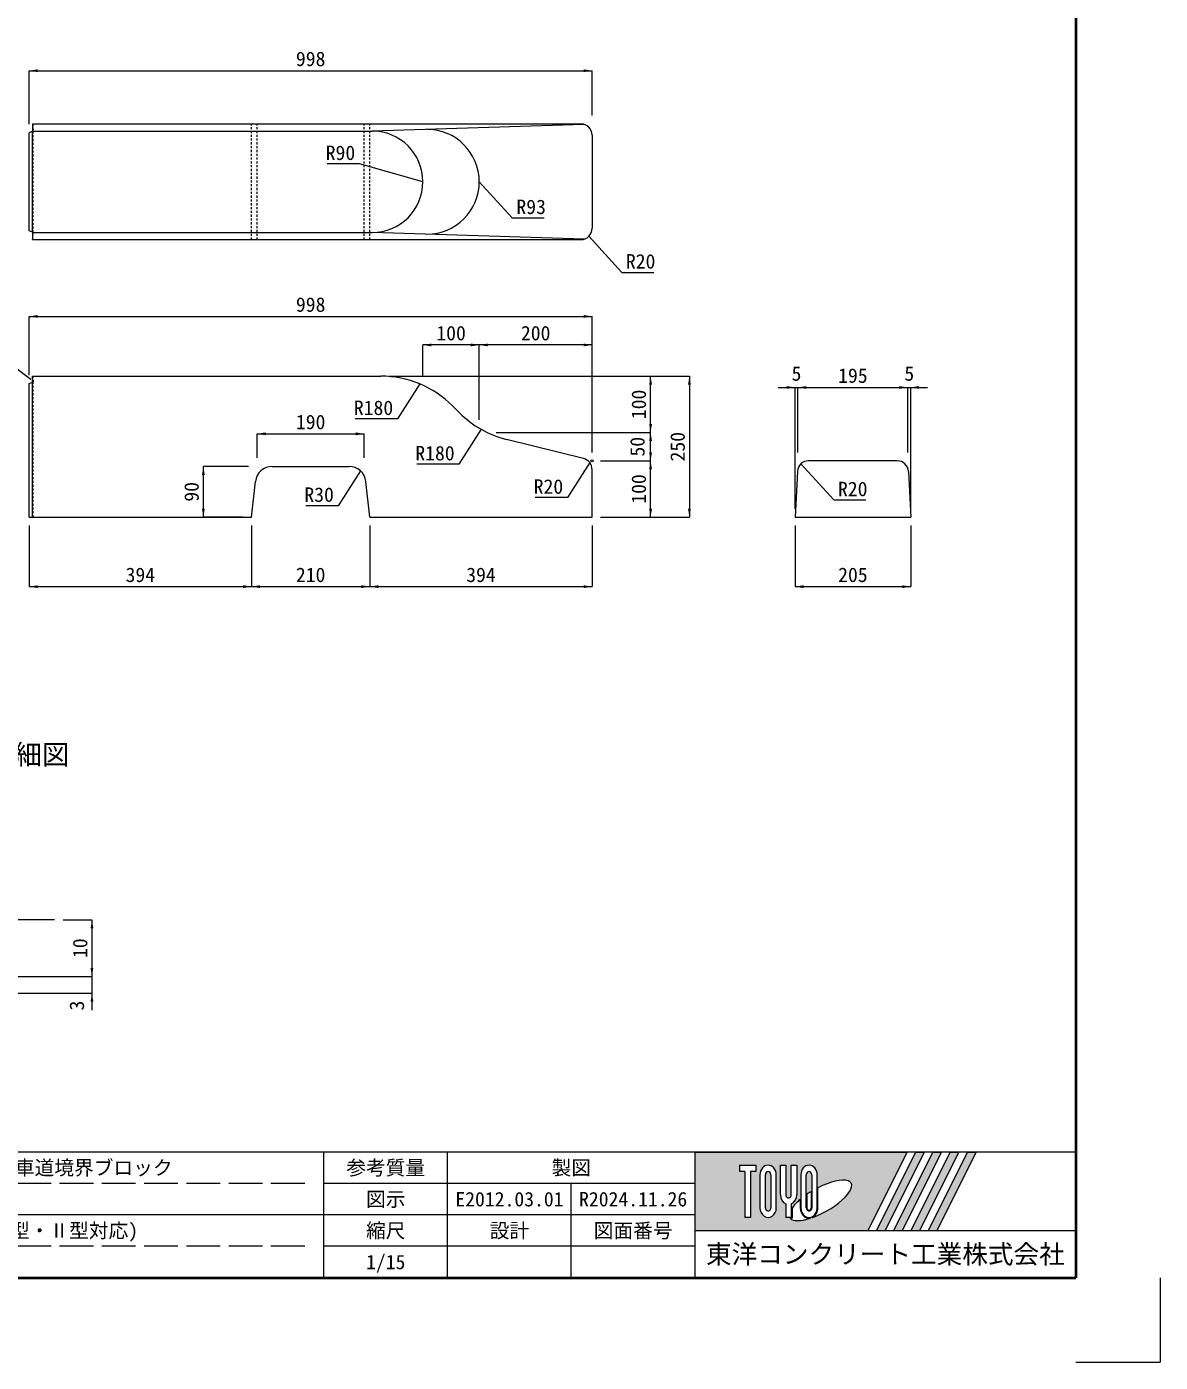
# Model space of a CAD drawing. Units: millimetres at full size; some dimension numbers follow another scale. Extents: x 5861 to 9011, y -1280 to 3175.
# Drawn here: x 7001 to 9011, y -1280 to 1088 of the extents above; entities that cross this region are included whole.
import ezdxf
from ezdxf.enums import TextEntityAlignment as Align

# ---------------------------------------------------------------- set-up
doc = ezdxf.new("R2010")
doc.units = ezdxf.units.MM
doc.header["$LTSCALE"] = 10
doc.linetypes.add('DASHED', pattern=[7.5, 6, -1.5])
doc.linetypes.add('USER1', pattern=[0.675, 0.375, -0.3])
doc.layers.add('0_2', color=7, linetype='Continuous')
for name, color, linetype, lineweight in [('Defpoints_3', 7, 'Continuous', 13), ('図枠', 7, 'Continuous', 5), ('寸法線', 7, 'Continuous', 9), ('引出線', 4, 'Continuous', 9), ('本体', 2, 'Continuous', 20), ('補助線', 8, 'Continuous', 13)]:
    doc.layers.add(name, color=color, linetype=linetype, lineweight=lineweight)
doc.styles.add('ＭＳ ゴシック', font='')
doc.styles.get('ＭＳ ゴシック').set_extended_font_data('MS Gothic')

# ---------------------------------------------------------------- blocks, each defined once
blk = doc.blocks.new('filled_arrow')
at = {"color": 0, "linetype": 'Continuous', "lineweight": -2}
blk.add_solid([(7.5, 1.25), (0, 0), (7.5, -1.25)], dxfattribs=at)

msp = doc.modelspace()

# ---------------------------------------------------------------- hatches: boundary and pattern name
at = {"layer": '図枠'}
h = msp.add_hatch(color=256, dxfattribs=at)
h.paths.add_polyline_path([(8186.26, -907.07), (8186.26, -1046.29), (8492.54, -1046.29), (8562.15, -907.07)])
edge = h.paths.add_edge_path(flags=16)
edge.add_ellipse((8408.63, -992.77), major_axis=(54.55, 30.53), ratio=0.3471473, start_angle=-144.31122, end_angle=72.1899, ccw=False)
edge.add_ellipse((8388.43, -1005.95), major_axis=(0, 18.56), ratio=0.8463542, start_angle=-160.70346, end_angle=-90)
edge.add_line((8404.14, -1005.95), (8404.14, -970.57))
edge = h.paths.add_edge_path(flags=16)
edge.add_ellipse((8388.43, -947.41), major_axis=(0, 17.13), ratio=0.8463542, start_angle=-90, end_angle=90, ccw=False)
edge.add_line((8402.94, -947.41), (8402.94, -1005.95))
edge.add_ellipse((8388.43, -1005.95), major_axis=(0, 17.13), ratio=0.8463542, start_angle=90, end_angle=-90, ccw=False)
edge.add_line((8373.93, -1005.95), (8373.93, -947.41))
edge = h.paths.add_edge_path(flags=16)
edge.add_line((8393.27, -947.41), (8393.27, -1005.95))
edge.add_ellipse((8388.43, -1005.95), major_axis=(0, 5.71), ratio=0.8463542, start_angle=90, end_angle=-90, ccw=False)
edge.add_line((8383.6, -1005.95), (8383.6, -947.41))
edge.add_ellipse((8388.43, -947.41), major_axis=(0, 5.71), ratio=0.8463542, start_angle=-90, end_angle=90, ccw=False)
edge = h.paths.add_edge_path(flags=16)
edge.add_line((8392.06, -977.33), (8392.06, -1005.95))
edge.add_ellipse((8388.43, -1005.95), major_axis=(0, 4.28), ratio=0.8463541, start_angle=90, end_angle=-90, ccw=False)
edge.add_line((8384.81, -1005.95), (8384.81, -982.02))
edge.add_ellipse((8408.63, -992.77), major_axis=(54.55, 30.53), ratio=0.3471473, start_angle=107.79174, end_angle=126.47132, ccw=False)
edge = h.paths.add_edge_path(flags=16)
edge.add_line((8366.68, -930.27), (8366.68, -982.75))
edge.add_ellipse((8352.18, -982.75), major_axis=(0, 17.13), ratio=0.8463542, start_angle=-163.34117, end_angle=-90, ccw=False)
edge.add_line((8357.01, -998.9), (8357.01, -1023.09))
edge.add_line((8357.01, -1023.09), (8347.34, -1023.09))
edge.add_line((8347.34, -1023.09), (8347.34, -998.9))
edge.add_ellipse((8352.18, -982.75), major_axis=(0, 17.13), ratio=0.8463542, start_angle=90, end_angle=163.34117, ccw=False)
edge.add_line((8337.68, -982.75), (8337.68, -930.27))
edge.add_line((8337.68, -930.27), (8347.34, -930.27))
edge.add_line((8347.34, -930.27), (8347.34, -982.75))
edge.add_ellipse((8352.18, -982.75), major_axis=(0, 5.71), ratio=0.8463542, start_angle=90, end_angle=-90)
edge.add_line((8357.01, -982.75), (8357.01, -930.27))
edge.add_line((8357.01, -930.27), (8366.68, -930.27))
edge = h.paths.add_edge_path(flags=16)
edge.add_line((8372.72, -991.17), (8372.72, -1005.95))
edge.add_ellipse((8388.43, -1005.95), major_axis=(0, 18.56), ratio=0.8463542, start_angle=90, end_angle=-171.54427)
edge.add_ellipse((8408.63, -992.77), major_axis=(54.55, 30.53), ratio=0.3471473, start_angle=-178.64954, end_angle=-148.29244, ccw=False)
edge.add_line((8354.93, -1024.51), (8358.22, -1024.51))
edge.add_line((8358.22, -1024.51), (8358.22, -1006.41))
edge.add_ellipse((8408.63, -992.77), major_axis=(54.55, 30.53), ratio=0.3471473, start_angle=148.21912, end_angle=165.90812, ccw=False)
edge = h.paths.add_edge_path(flags=16)
edge.add_ellipse((8315.92, -947.41), major_axis=(0, 17.13), ratio=0.8463542, start_angle=-90, end_angle=90, ccw=False)
edge.add_line((8330.43, -947.41), (8330.43, -1005.95))
edge.add_ellipse((8315.92, -1005.95), major_axis=(0, 17.13), ratio=0.8463542, start_angle=90, end_angle=-90, ccw=False)
edge.add_line((8301.42, -1005.95), (8301.42, -947.41))
edge = h.paths.add_edge_path(flags=16)
edge.add_line((8320.76, -947.41), (8320.76, -1005.95))
edge.add_ellipse((8315.92, -1005.95), major_axis=(0, 5.71), ratio=0.8463542, start_angle=90, end_angle=-90, ccw=False)
edge.add_line((8311.09, -1005.95), (8311.09, -947.41))
edge.add_ellipse((8315.92, -947.41), major_axis=(0, 5.71), ratio=0.8463542, start_angle=-90, end_angle=90, ccw=False)
h.paths.add_polyline_path([(8294.17, -930.27), (8294.17, -941.7), (8284.5, -941.7), (8284.5, -1023.09), (8274.84, -1023.09), (8274.84, -941.7), (8265.17, -941.7), (8265.17, -930.27)], flags=16)
for points in [[(8507.85, -1046.29), (8523.16, -1046.29), (8592.77, -907.07), (8577.46, -907.07)], [(8623.4, -907.07), (8608.09, -907.07), (8538.48, -1046.29), (8553.79, -1046.29)], [(8654.03, -907.07), (8638.72, -907.07), (8569.11, -1046.29), (8584.42, -1046.29)], [(8684.66, -907.07), (8669.34, -907.07), (8599.73, -1046.29), (8615.05, -1046.29)]]:
    msp.add_hatch(color=256, dxfattribs=at).paths.add_polyline_path(points)

# ---------------------------------------------------------------- linework, layer by layer
at = {"layer": 'Defpoints_3'}
for p in [(9011.26, -1129.82), (8861.26, -1279.82)]:
    msp.add_line(p, (9011.26, -1279.82), dxfattribs=at)
at = {"layer": '図枠', "lineweight": 40}
for p in [(8861.26, 3025.18), (6161.26, -1129.82)]:
    msp.add_line(p, (8861.26, -1129.82), dxfattribs=at)
at = {"layer": '図枠', "lineweight": 13}
for p, q in [((8861.26, -907.07), (6161.26, -907.07)), ((7528.13, -1129.82), (7528.13, -907.07)), ((7747.51, -1129.82), (7747.51, -907.07)), ((8186.26, -1129.82), (8186.26, -907.07)), ((8186.26, -962.76), (7528.13, -962.76)), ((7966.88, -1129.82), (7966.88, -962.76)), ((8186.26, -1018.45), (6161.26, -1018.45)), ((8186.26, -1074.13), (7528.13, -1074.13))]:
    msp.add_line(p, q, dxfattribs=at)
at = {"layer": '図枠'}
for p, q in [((8186.26, -907.07), (8562.15, -907.07)), ((8562.15, -907.07), (8492.54, -1046.29)), ((8577.46, -907.07), (8507.85, -1046.29)), ((8592.77, -907.07), (8523.16, -1046.29)), ((8608.09, -907.07), (8538.48, -1046.29)), ((8623.4, -907.07), (8553.79, -1046.29)), ((8638.72, -907.07), (8569.11, -1046.29)), ((8577.46, -907.07), (8592.77, -907.07)), ((8654.03, -907.07), (8584.42, -1046.29)), ((8669.34, -907.07), (8599.73, -1046.29)), ((8608.09, -907.07), (8623.4, -907.07)), ((8684.66, -907.07), (8615.05, -1046.29)), ((8638.72, -907.07), (8654.03, -907.07)), ((8669.34, -907.07), (8684.66, -907.07)), ((8265.17, -930.27), (8265.17, -941.7)), ((8265.17, -930.27), (8294.17, -930.27)), ((8274.84, -941.7), (8265.17, -941.7)), ((8274.84, -941.7), (8274.84, -1023.09)), ((8284.5, -941.7), (8284.5, -1023.09)), ((8294.17, -941.7), (8284.5, -941.7)), ((8294.17, -930.27), (8294.17, -941.7)), ((8337.68, -930.27), (8347.34, -930.27)), ((8337.68, -982.75), (8337.68, -930.27)), ((8347.34, -930.27), (8347.34, -982.75)), ((8357.01, -930.27), (8366.68, -930.27)), ((8357.01, -982.75), (8357.01, -930.27)), ((8366.68, -930.27), (8366.68, -982.75)), ((8301.42, -947.41), (8301.42, -1005.95)), ((8311.09, -1005.95), (8311.09, -947.41)), ((8320.76, -947.41), (8320.76, -1005.95)), ((8330.43, -1005.95), (8330.43, -947.41)), ((8373.93, -947.41), (8373.93, -1005.95)), ((8383.6, -1005.95), (8383.6, -947.41)), ((8393.27, -947.41), (8393.27, -1005.95)), ((8402.94, -1005.95), (8402.94, -947.41)), ((8404.14, -1005.95), (8404.14, -970.57)), ((8372.72, -991.17), (8372.72, -1005.95)), ((8384.81, -1005.95), (8384.81, -982.02)), ((8392.06, -977.33), (8392.06, -1005.95)), ((8347.34, -998.9), (8347.34, -1023.09)), ((8357.01, -998.9), (8357.01, -1023.09)), ((8358.22, -1006.41), (8358.22, -1024.51)), ((8284.5, -1023.09), (8274.84, -1023.09)), ((8357.01, -1023.09), (8347.34, -1023.09)), ((8354.93, -1024.51), (8358.22, -1024.51)), ((8186.26, -1046.29), (8492.54, -1046.29)), ((8507.85, -1046.29), (8523.16, -1046.29)), ((8538.48, -1046.29), (8553.79, -1046.29)), ((8569.11, -1046.29), (8584.42, -1046.29)), ((8599.73, -1046.29), (8615.05, -1046.29))]:
    msp.add_line(p, q, dxfattribs=at)
at = {"layer": '図枠', "linetype": 'DASHED', "lineweight": 9}
for p, q in [((7494.38, -962.76), (6431.26, -962.76)), ((7494.38, -1074.13), (6431.26, -1074.13))]:
    msp.add_line(p, q, dxfattribs=at)
at = {"layer": '図枠'}
for centre, major_axis, ratio, start_param, end_param in [((8315.92, -947.41), (0, 17.13), 0.846354, 4.712389, 7.8539816), ((8315.92, -947.41), (0, 5.71), 0.846354, 4.712389, 7.8539816), ((8388.43, -947.41), (0, 17.13), 0.846354, 4.712389, 7.8539816), ((8388.43, -947.41), (0, 5.71), 0.846354, 4.712389, 7.8539816), ((8408.63, -992.77), (54.55, 30.53), 0.347147, 4.2621853, 7.7429163), ((8352.18, -982.75), (0, 17.13), 0.846354, 1.5707963, 2.8017557), ((8352.18, -982.75), (0, 5.71), 0.846354, 1.5707963, 4.712389), ((8352.18, -982.75), (0, 17.13), 0.846354, 3.4814296, 4.712389), ((8408.63, -992.77), (54.55, 30.53), 0.347147, 2.0815197, 2.5155126), ((8408.63, -992.77), (54.55, 30.53), 0.347147, 1.6817405, 1.8219833), ((8315.92, -1005.95), (0, 17.13), 0.846354, 1.5707963, 4.712389), ((8315.92, -1005.95), (0, 5.71), 0.846354, 1.5707963, 4.712389), ((8388.43, -1005.95), (0, 18.56), 0.846354, 1.5707963, 3.3154679), ((8388.43, -1005.95), (0, 17.13), 0.846354, 1.5707963, 4.712389), ((8388.43, -1005.95), (0, 5.71), 0.846354, 1.5707963, 4.712389), ((8388.43, -1005.95), (0, 4.28), 0.846354, 1.5707963, 4.712389), ((8388.43, -1005.95), (0, 18.56), 0.846354, 3.5338438, 4.712389), ((8408.63, -992.77), (54.55, 30.53), 0.347147, 3.2093975, 4.2004451)]:
    msp.add_ellipse(centre, major_axis=major_axis, ratio=ratio, start_param=start_param, end_param=end_param, dxfattribs=at)
at = {"layer": '寸法線'}
for p, q in [((7005.71, 1010.1), (8003.71, 1010.1)), ((7005.71, 915.2), (7005.71, 1010.1)), ((8003.71, 930.7), (8003.71, 1010.1)), ((7005.71, 574.51), (8003.71, 574.51)), ((7005.71, 470.52), (7005.71, 574.51)), ((8003.71, 333.52), (8003.71, 574.51)), ((7803.71, 523.92), (7703.71, 523.92)), ((7703.71, 467.36), (7703.71, 523.92)), ((8003.71, 523.92), (7803.71, 523.92)), ((7803.71, 391.36), (7803.71, 523.92)), ((7803.71, 391.36), (7803.71, 523.92)), ((8003.71, 333.52), (8003.71, 523.92)), ((7644.15, 468.52), (8107.47, 468.52)), ((7644.15, 468.52), (8176.35, 468.52)), ((8107.47, 368.52), (8107.47, 468.52)), ((8176.35, 468.52), (8176.35, 218.52)), ((8333.67, 448.55), (8398.67, 448.55)), ((8363.67, 233.52), (8363.67, 448.55)), ((8368.67, 448.55), (8563.67, 448.55)), ((8368.67, 333.52), (8368.67, 448.55)), ((8368.67, 333.52), (8368.67, 448.55)), ((8533.67, 448.55), (8598.67, 448.55)), ((8563.67, 333.52), (8563.67, 448.55)), ((8563.67, 333.52), (8563.67, 448.55)), ((8568.67, 233.52), (8568.67, 448.55)), ((7409.71, 366.34), (7599.71, 366.34)), ((7409.71, 323.52), (7409.71, 366.34)), ((7599.71, 323.52), (7599.71, 366.34)), ((7833.39, 368.52), (8107.47, 368.52)), ((7833.39, 368.52), (8107.47, 368.52)), ((8107.47, 318.52), (8107.47, 368.52)), ((7314.46, 218.52), (7314.46, 308.52)), ((7394.71, 308.52), (7314.46, 308.52)), ((8018.71, 318.52), (8107.47, 318.52)), ((8018.71, 318.52), (8107.47, 318.52)), ((8107.47, 218.52), (8107.47, 318.52)), ((7384.71, 218.52), (7314.46, 218.52)), ((8018.71, 218.52), (8107.47, 218.52)), ((8018.71, 218.52), (8176.35, 218.52)), ((7005.71, 203.52), (7005.71, 95.37)), ((7399.71, 203.52), (7399.71, 95.37)), ((7399.71, 203.52), (7399.71, 95.37)), ((7609.71, 203.52), (7609.71, 95.37)), ((7609.71, 203.52), (7609.71, 95.37)), ((8003.71, 203.52), (8003.71, 95.37)), ((8363.67, 203.52), (8363.67, 95.37)), ((8568.67, 203.52), (8568.67, 95.37)), ((7005.71, 95.37), (7399.71, 95.37)), ((7399.71, 95.37), (7609.71, 95.37)), ((7609.71, 95.37), (8003.71, 95.37)), ((8363.67, 95.37), (8568.67, 95.37)), ((7065.59, -495.64), (7116.84, -495.64)), ((7116.84, -495.64), (7116.84, -595.64)), ((7116.84, -565.64), (7116.84, -655.64)), ((6891.89, -595.64), (7116.84, -595.64)), ((6891.89, -595.64), (7116.84, -595.64)), ((6821.89, -625.64), (7116.84, -625.64))]:
    msp.add_line(p, q, dxfattribs=at)
at = {"layer": '引出線'}
for points in [[(7703.71, 813.2), (7591.21, 845.06), (7534.09, 845.06)], [(7803.71, 813.2), (7862.05, 749.2), (7918.48, 749.2)], [(7997.85, 716.56), (8056.19, 652.56), (8113.31, 652.56)], [(7008.34, 462.54), (6931.32, 520.51), (6827.47, 520.51)], [(7698.03, 454.82), (7658.53, 392.91), (7583.87, 392.91)], [(7807.05, 374.42), (7767.54, 312.51), (7692.89, 312.51)], [(7999.47, 315.22), (7959.97, 253.3), (7902.85, 253.3)], [(8373.91, 313.02), (8432.25, 249.02), (8489.36, 249.02)], [(7592.87, 300.88), (7553.36, 238.96), (7496.25, 238.96)]]:
    msp.add_lwpolyline(points, dxfattribs=at)
at = {"layer": '本体'}
for p, q in [((7011.71, 902.77), (7005.71, 900.2)), ((7005.71, 726.2), (7005.71, 900.2)), ((7011.71, 915.7), (7983.71, 915.7)), ((7011.71, 915.7), (7011.71, 902.77)), ((8003.71, 895.7), (8003.71, 730.7)), ((7011.71, 723.63), (7005.71, 726.2)), ((7011.71, 723.63), (7011.71, 710.7)), ((7011.71, 710.7), (7983.71, 710.7)), ((7005.71, 455.52), (7011.71, 458.1)), ((7005.71, 218.52), (7005.71, 455.52)), ((7011.71, 468.52), (7629.15, 468.52)), ((7011.71, 458.1), (7011.71, 468.52)), ((7768.46, 403.78), (7756.43, 415.8)), ((7988.56, 322.31), (7852.08, 356.43)), ((7436.56, 308.52), (7572.86, 308.52)), ((8544.64, 318.52), (8387.69, 318.52)), ((8003.71, 218.52), (8003.71, 302.91)), ((8367.72, 299.52), (8363.67, 218.52)), ((8564.62, 299.52), (8568.67, 218.52)), ((7399.71, 218.52), (7406.74, 281.84)), ((7609.71, 218.52), (7602.67, 281.84)), ((7005.71, 218.52), (7399.71, 218.52)), ((7609.71, 218.52), (8003.71, 218.52)), ((8363.67, 218.52), (8568.67, 218.52)), ((7050.59, -495.64), (6866.89, -495.64))]:
    msp.add_line(p, q, dxfattribs=at)
at = {"layer": '本体', "color": 7, "linetype": 'USER1', "lineweight": 5}
for p, q in [((7011.71, 915.7), (7012.71, 903.2)), ((7012.71, 903.2), (7011.71, 902.77)), ((7012.71, 723.2), (7012.71, 903.2)), ((7012.71, 723.2), (7011.71, 723.63)), ((7011.71, 710.7), (7012.71, 723.2)), ((7011.71, 468.52), (7012.71, 458.52)), ((7012.71, 458.52), (7011.71, 458.1)), ((7012.71, 218.52), (7012.71, 458.52))]:
    msp.add_line(p, q, dxfattribs=at)
at = {"layer": '本体', "lineweight": 9}
for p, q in [((7011.71, 903.2), (7613.71, 903.2)), ((7989.56, 914.82), (7613.71, 903.2)), ((7011.71, 723.2), (7613.71, 723.2)), ((7989.56, 711.57), (7613.71, 723.2))]:
    msp.add_line(p, q, dxfattribs=at)
at = {"layer": '本体', "lineweight": 5}
for p, q in [((7011.71, 723.63), (7011.71, 902.77)), ((7011.71, 218.52), (7011.71, 458.1))]:
    msp.add_line(p, q, dxfattribs=at)
at = {"layer": '本体', "color": 7, "linetype": 'USER1', "lineweight": 9}
for p, q in [((7399.71, 710.7), (7399.71, 915.7)), ((7409.71, 710.7), (7409.71, 915.7)), ((7599.71, 710.7), (7599.71, 915.7)), ((7609.71, 710.7), (7609.71, 915.7))]:
    msp.add_line(p, q, dxfattribs=at)
at = {"layer": '本体', "lineweight": 9}
for centre, radius in [((7613.71, 813.2), 90), ((7710.71, 813.2), 93)]:
    msp.add_arc(centre, radius, 270, 90, dxfattribs=at)
at = {"layer": '本体'}
for centre, radius, start, end in [((7983.71, 895.7), 20, 0, 90), ((7983.71, 730.7), 20, 270, 0), ((7629.15, 288.52), 180, 45, 90), ((7895.73, 531.06), 180, 225, 255.96376), ((7436.56, 278.52), 30, 90, 173.65981), ((7572.86, 278.52), 30, 6.34019, 90), ((7983.71, 302.91), 20, 0, 75.96376), ((8387.69, 298.52), 20, 90, 177.13795), ((8544.64, 298.52), 20, 2.86205, 90)]:
    msp.add_arc(centre, radius, start, end, dxfattribs=at)
at = {"layer": '補助線'}
msp.add_line((8186.26, -1046.29), (8861.26, -1046.29), dxfattribs=at)
msp.add_circle((8003.71, 318.52), 1.96, dxfattribs=at)

# ---------------------------------------------------------------- block references
at = {"layer": '寸法線', "xscale": 2, "yscale": 2}
for p in [(7005.71, 1010.1), (7005.71, 574.51), (7703.71, 523.92), (7803.71, 523.92), (8368.67, 448.55), (8368.67, 448.55), (8568.67, 448.55), (7409.71, 366.34), (7005.71, 95.37), (7399.71, 95.37), (7609.71, 95.37), (8363.67, 95.37)]:
    msp.add_blockref('filled_arrow', p, dxfattribs=at)
for p, rotation in [((8003.71, 1010.1), 180), ((8003.71, 574.51), 180), ((7803.71, 523.92), 180), ((8003.71, 523.92), 180), ((8107.47, 468.52), 270), ((8176.35, 468.52), 270), ((8363.67, 448.55), 180), ((8563.67, 448.55), 180), ((8563.67, 448.55), 180), ((8107.47, 368.52), 90), ((7599.71, 366.34), 180), ((8107.47, 368.52), 270), ((8107.47, 318.52), 90), ((7314.46, 308.52), 270), ((8107.47, 318.52), 270), ((7314.46, 218.52), 90), ((8107.47, 218.52), 90), ((8176.35, 218.52), 90), ((7399.71, 95.37), 180), ((7609.71, 95.37), 180), ((8003.71, 95.37), 180), ((8568.67, 95.37), 180), ((7116.84, -495.64), 270), ((7116.84, -595.64), 90), ((7116.84, -595.64), 90), ((7116.84, -625.64), 270)]:
    msp.add_blockref('filled_arrow', p, dxfattribs=dict(at, rotation=rotation))
at = {"layer": '引出線', "xscale": 0.133, "yscale": 0.133}
for p, rotation in [((7703.71, 813.2), 164.2), ((7803.71, 813.2), 312.4), ((7997.85, 716.56), 312.4), ((7008.34, 462.54), 143), ((7698.03, 454.82), 237.5), ((7807.05, 374.42), 237.5), ((7999.47, 315.22), 237.5), ((8373.91, 313.02), 312.4), ((7592.87, 300.88), 237.5)]:
    msp.add_blockref('filled_arrow', p, dxfattribs=dict(at, rotation=rotation))

# ---------------------------------------------------------------- texts
at = {"layer": '0_2', "style": 'ＭＳ ゴシック'}
msp.add_text('目地部詳細図', height=35.6, dxfattribs=at).set_placement((6785.47, -230.79), align=Align.BOTTOM_LEFT)
at = {"layer": '図枠', "style": 'ＭＳ ゴシック'}
for s, height, p in [('ＩＢＣ排水側溝\u3000歩車道境界ブロック', 25.63, (6962.82, -934.91)), ('参考質量', 25.63, (7637.82, -934.91)), ('製図', 25.63, (7966.88, -934.91)), ('図示', 25.63, (7637.82, -990.6)), ('E2012.03.01', 25.63, (7857.19, -990.6)), ('R2024.11.26', 25.63, (8076.57, -990.6)), ('フラットＢ（Ⅰ型・Ⅱ型対応)', 25.63, (6962.82, -1046.29)), ('縮尺', 25.63, (7637.82, -1046.29)), ('設計', 25.63, (7857.19, -1046.29)), ('図面番号', 25.63, (8076.57, -1046.29)), ('1/15', 25.63, (7637.82, -1101.98)), ('東洋コンクリート工業株式会社', 33.32, (8523.76, -1088.05))]:
    msp.add_text(s, height=height, dxfattribs=at).set_placement(p, align=Align.MIDDLE_CENTER)
at = {"layer": '寸法線', "style": 'ＭＳ ゴシック'}
for s, p in [('998', (7504.71, 1031.1)), ('998', (7504.71, 595.51)), ('100', (7753.71, 544.92)), ('200', (7903.71, 544.92)), ('5', (8366.17, 473.3)), ('195', (8466.17, 469.55)), ('5', (8566.17, 473.3)), ('190', (7504.71, 387.34)), ('394', (7202.71, 116.37)), ('210', (7504.71, 116.37)), ('394', (7806.71, 116.37)), ('205', (8466.17, 116.37))]:
    msp.add_text(s, height=25.63, dxfattribs=at).set_placement(p, align=Align.MIDDLE_CENTER)
for s, p in [('100', (8086.47, 418.52)), ('50', (8084.01, 343.52)), ('250', (8155.35, 343.52)), ('100', (8086.47, 268.52)), ('90', (7293.46, 263.52)), ('10', (7095.84, -545.64)), ('3', (7090.01, -647.4))]:
    msp.add_text(s, height=25.63, rotation=90, dxfattribs=at).set_placement(p, align=Align.MIDDLE_CENTER)
at = {"layer": '引出線', "style": 'ＭＳ ゴシック'}
for s, p in [('R90', (7583.71, 877.46)), ('R180', (7651.03, 425.31)), ('R180', (7760.04, 344.91)), ('R20', (7952.47, 285.7)), ('R30', (7545.86, 271.36))]:
    msp.add_text(s, height=25.63, dxfattribs=at).set_placement(p, align=Align.TOP_RIGHT)
for s, p in [('R93', (7869.55, 781.6)), ('R20', (8063.69, 684.96)), ('R20', (8439.75, 281.42))]:
    msp.add_text(s, height=25.63, dxfattribs=at).set_placement(p, align=Align.TOP_LEFT)

doc.saveas('drawing.dxf')
